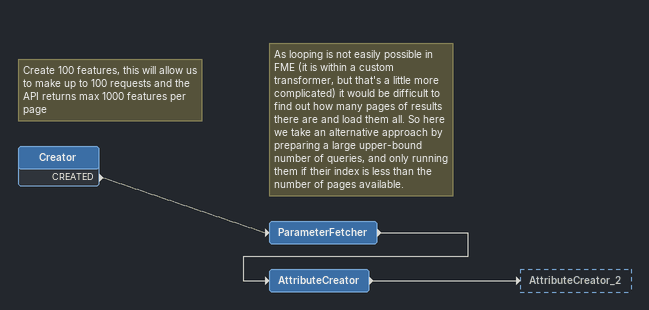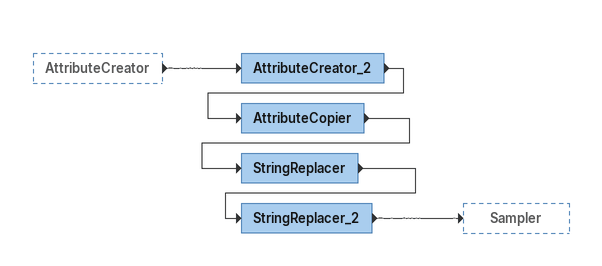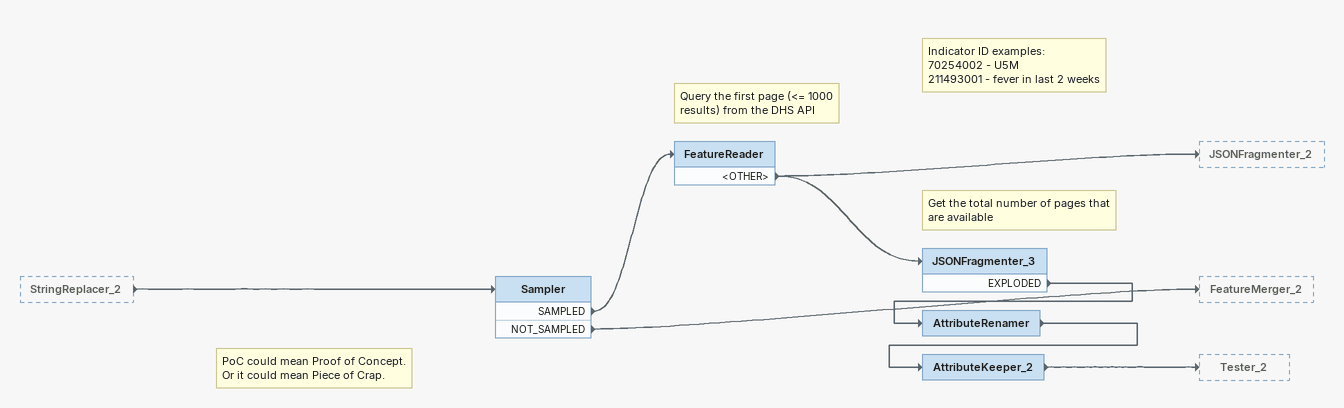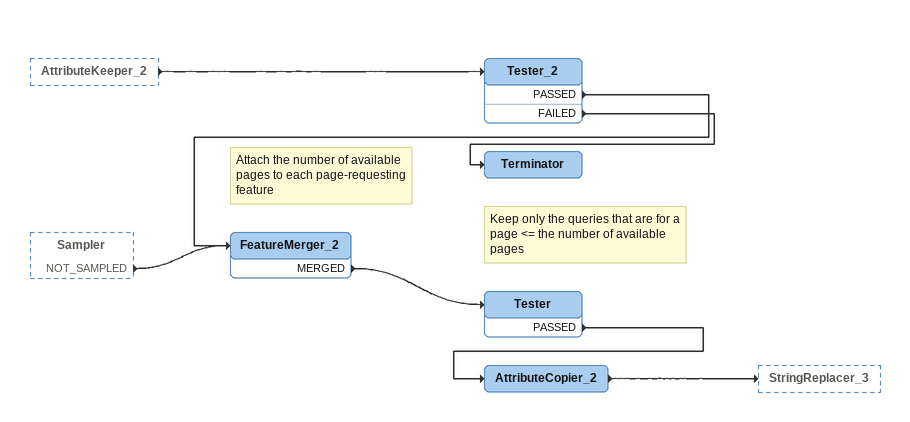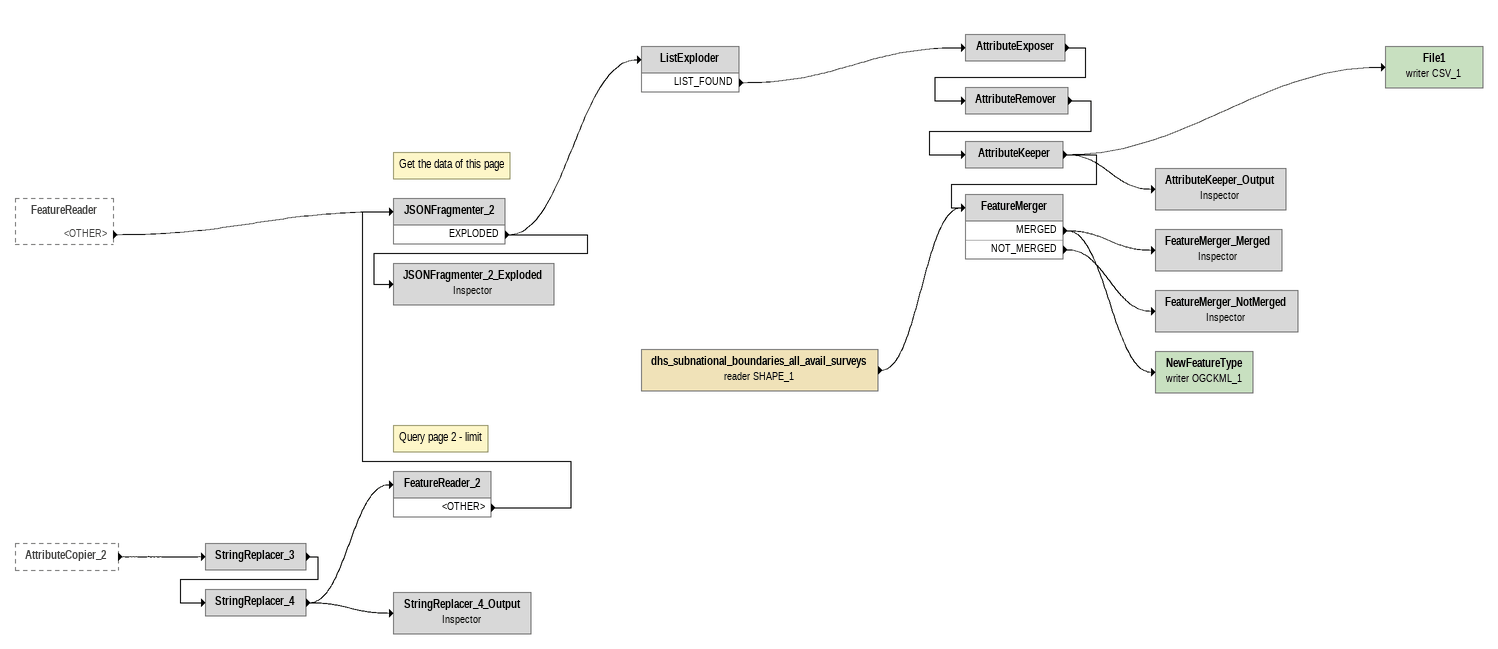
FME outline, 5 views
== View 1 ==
Note: Create 100 features, this will allow us to make up to 100 requests and the API returns max 1000 features per page
Creator
    CREATED -> ParameterFetcher
Note: As looping is not easily possible in FME (it is within a custom transformer, but that's a little more complicated) it would be difficult to find out how many pages of results there are and load them all. So here we take an alternative approach by preparing a large upper-bound number of queries, and only running them if their index is less than the number of pages available.
ParameterFetcher
    -> AttributeCreator
AttributeCreator
    -> AttributeCreator_2

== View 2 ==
AttributeCreator [outside]
    -> AttributeCreator_2
AttributeCreator_2
    -> AttributeCopier
AttributeCopier
    -> StringReplacer
StringReplacer
    -> StringReplacer_2
StringReplacer_2
    -> Sampler

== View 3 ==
StringReplacer_2 [outside]
    -> Sampler
Note: PoC could mean Proof of Concept. / Or it could mean Piece of Crap.
Sampler
    SAMPLED -> FeatureReader
    NOT_SAMPLED -> FeatureMerger_2
Note: Query the first page (<= 1000 results) from the DHS API
Note: Indicator ID examples: / 70254002 - U5M / 211493001 - fever in last 2 weeks
FeatureReader
    <OTHER> -> JSONFragmenter_2
    <OTHER> -> JSONFragmenter_3
Note: Get the total number of pages that are available
JSONFragmenter_3
    EXPLODED -> AttributeRenamer
AttributeRenamer
    -> AttributeKeeper_2
AttributeKeeper_2
    -> Tester_2

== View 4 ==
AttributeKeeper_2 [outside]
    -> Tester_2
Sampler [outside]
    NOT_SAMPLED -> FeatureMerger_2
Tester_2
    PASSED -> FeatureMerger_2
    FAILED -> Terminator
Terminator
Note: Attach the number of available pages to each page-requesting feature
FeatureMerger_2
    MERGED -> Tester
Note: Keep only the queries that are for a page <= the number of available pages
Tester
    PASSED -> AttributeCopier_2
AttributeCopier_2
    -> StringReplacer_3

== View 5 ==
FeatureReader [outside]
    <OTHER> -> JSONFragmenter_2
AttributeCopier_2 [outside]
    -> StringReplacer_3
StringReplacer_3
    -> StringReplacer_4
StringReplacer_4
    -> FeatureReader_2
    -> StringReplacer_4_Output
Note: Query page 2 - limit
FeatureReader_2
    <OTHER> -> JSONFragmenter_2
Note: Get the data of this page
JSONFragmenter_2
    EXPLODED -> ListExploder
    EXPLODED -> JSONFragmenter_2_Exploded
ListExploder
    LIST_FOUND -> AttributeExposer
AttributeExposer
    -> AttributeRemover
AttributeRemover
    -> AttributeKeeper
AttributeKeeper
    -> FeatureMerger
    -> AttributeKeeper_Output
    -> File1 (writer CSV_1)
File1 (writer CSV_1)
AttributeKeeper_Output: Inspector
JSONFragmenter_2_Exploded: Inspector
StringReplacer_4_Output: Inspector
dhs_subnational_boundaries_all_avail_surveys (reader SHAPE_1)
    -> FeatureMerger
FeatureMerger
    MERGED -> FeatureMerger_Merged
    NOT_MERGED -> FeatureMerger_NotMerged
    MERGED -> NewFeatureType (writer OGCKML_1)
FeatureMerger_Merged: Inspector
FeatureMerger_NotMerged: Inspector
NewFeatureType (writer OGCKML_1)
